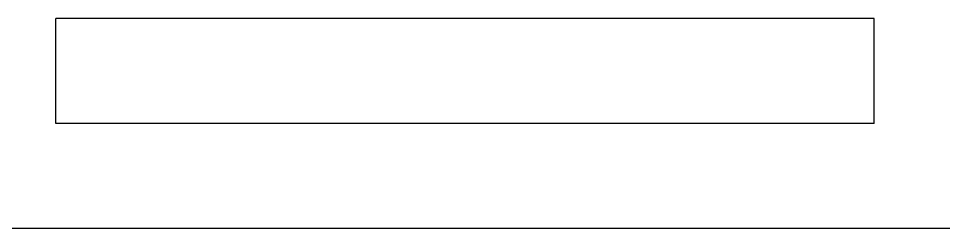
# Model space of a CAD drawing. Header units: millimetres. Extents: x -152 to 152, y -48 to 197.
# Drawn here: x 104.75 to 131.13, y -33 to -27 of the extents above; entities that cross this region are included whole.
import ezdxf

# ---------------------------------------------------------------- set-up
doc = ezdxf.new("R2010")
doc.units = ezdxf.units.MM

msp = doc.modelspace()

# ---------------------------------------------------------------- linework, layer by layer
at = {"color": 7, "linetype": 'Continuous', "lineweight": 25}
for p, q in [((129.157, -27), (105.813, -27)), ((105.813, -30), (105.813, -27)), ((129.157, -30), (129.157, -27)), ((129.157, -30), (105.813, -30)), ((149.5, -33), (-55, -33))]:
    msp.add_line(p, q, dxfattribs=at)

doc.saveas('drawing.dxf')
